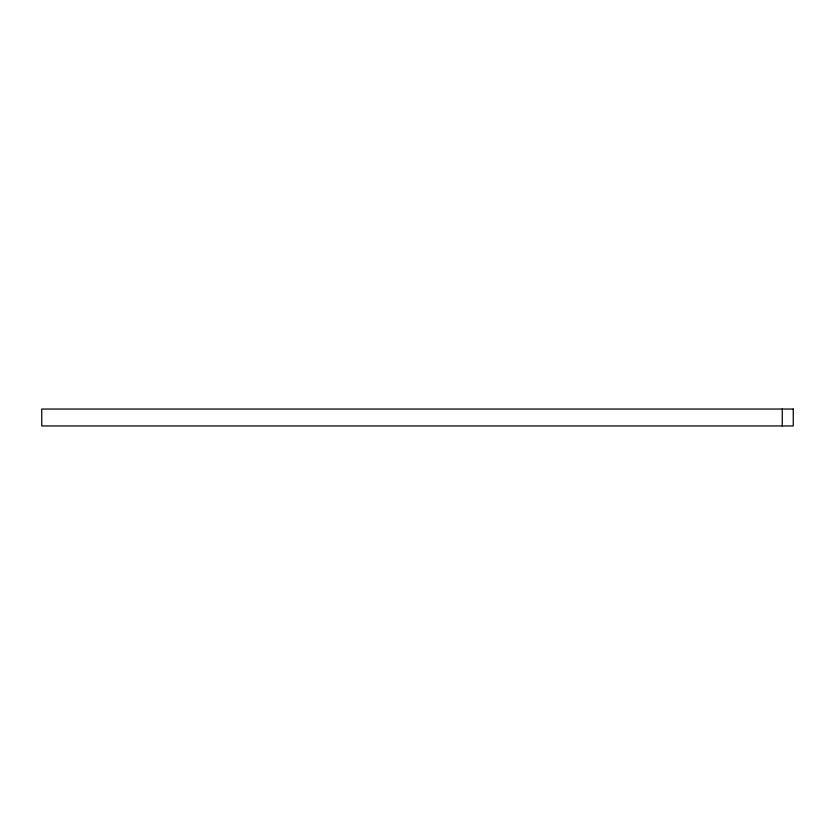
<?xml version="1.0" encoding="UTF-8"?>
<svg xmlns="http://www.w3.org/2000/svg" width="835" height="835" viewBox="0 0 835 835"><rect width="100%" height="100%" fill="white"/><g stroke="black" fill="none" stroke-linecap="round" stroke-linejoin="round"><path stroke-width="1.25" d="M782.27 409.046L782.27 425.954M793.25 409.046L41.75 409.046L41.75 425.954L793.25 425.954L793.25 409.046"/></g></svg>
